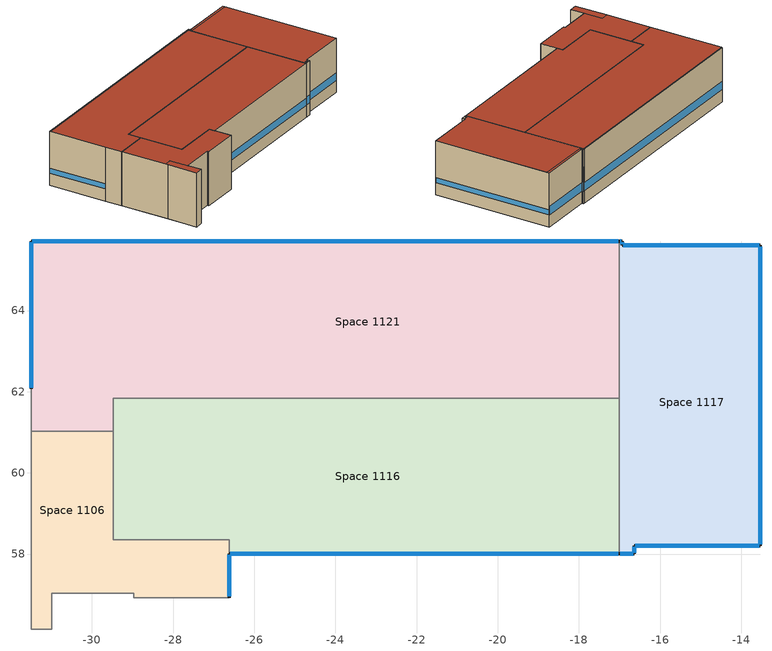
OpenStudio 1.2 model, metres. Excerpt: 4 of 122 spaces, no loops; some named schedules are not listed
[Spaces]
Space 1106
 floor ground: -28.97,57.13 -28.97,56.93 -28.97,57.04 -30.99,57.04 -30.99,56.15 -31.5,56.15 -31.5,57.13 z6.71; -29.48,61.03 -29.48,58.36 -29.39,58.36 -29.39,58.31 -28.97,58.31 -28.97,57.13 -31.5,57.13 -31.5,61.03 z6.71; -26.62,58.36 -26.62,57.96 -28.97,57.96 -28.97,58.31 -29.39,58.31 -29.39,58.36 z6.71; -26.62,57.96 -26.62,56.93 -28.97,56.93 -28.97,57.96 z6.71
 wall outside: -26.62,56.93 -26.62,58 z6.71:10.06
 wall to Space 1098: -31.5,56.15 -30.99,56.15 -30.99,57.04 -28.97,57.04 -28.97,56.93 z6.71:10.06
 wall to Space 1105: -31.5,58.01 -31.5,56.15 z6.71:10.06
 wall to Space 1118: -31.5,61.03 -31.5,58.01 z6.71:10.06
 wall to Space 1121: -29.48,61.03 -31.5,61.03 z6.71:10.06
 wall to Space 1116: -26.62,58 -26.62,58.36 -29.48,58.36 -29.48,61.03 z6.71:10.06
 wall to Space 1100: -28.97,56.93 -26.62,56.93 z6.71:10.06
 window: -26.62,56.95 -26.62,57.98 z7.47:7.78
 roof outside: -30.99,56.15 -30.99,57.04 -30.99,58.2 -31.5,58.2 -31.5,56.15 z10.06; -26.62,56.93 -26.62,58.36 -29.48,58.36 -29.48,61.03 -31.5,61.03 -31.5,58.2 -30.99,58.2 -30.99,57.04 -28.97,57.04 -28.97,56.98 -28.97,56.93 z10.06
Space 1116
 floor ground: -17.01,61.83 -17.01,58 -26.62,58 -26.62,58.36 -29.39,58.36 -29.39,61.83 z6.71; -29.48,61.83 -29.39,61.83 -29.39,58.36 -29.48,58.36 z6.71
 wall outside: -26.62,58 -17.01,58 z6.71:10.06
 wall to Space 1121: -17.01,61.83 -29.48,61.83 -29.48,61.03 z6.71:10.06
 wall to Space 1117: -17.01,58 -17.01,61.83 z6.71:10.06
 window: -26.6,58 -17.03,58 z7.47:7.9
 roof outside: -17.01,58 -17.01,61.83 -29.48,61.83 -29.48,58.36 -26.62,58.36 -26.62,58 z10.06
Space 1117
 floor ground: -16.93,65.62 -16.93,65.61 -16.91,65.61 -16.91,58 -17.01,58 -17.01,65.62 z6.71; -13.53,65.61 -13.53,65.42 -16.91,65.42 -16.91,65.61 z6.71; -13.53,65.42 -13.53,58.2 -16.63,58.2 -16.63,58.06 -16.91,58.06 -16.91,65.42 z6.71
 wall outside: -17.01,58 -16.63,58 -16.63,58.2 -13.53,58.2 -13.53,65.61 -16.93,65.61 -16.93,65.71 -17.01,65.71 z6.71:10.06
 wall to Space 1121: -17.01,65.71 -17.01,61.83 z6.71:10.06
 window: -16.96,65.71 -16.98,65.71 z7.47:8.94; -13.55,65.61 -16.9,65.61 z7.47:7.98; -16.98,58 -16.66,58 z7.47:7.97; -16.61,58.2 -13.55,58.2 z7.47:7.91; -13.53,58.24 -13.53,65.57 z7.47:7.77; -16.93,65.63 -16.93,65.69 z7.47:8.04; -16.63,58.03 -16.63,58.18 z7.47:7.87
 roof outside: -13.53,65.47 -13.53,65.61 -16.93,65.61 -16.93,65.47 z10.06; -16.9,58 -16.9,58.16 -16.63,58.16 -16.63,58.2 -13.53,58.2 -13.53,65.47 -16.93,65.47 -16.93,65.67 -17.01,65.67 -17.01,58 z10.06
Space 1121
 floor ground: -17.01,65.62 -17.01,61.83 -29.39,61.83 -29.39,65.62 z6.71; -29.39,65.62 -29.39,61.83 -29.48,61.83 -29.48,61.03 -31.5,61.03 -31.5,62.03 -31.5,65.62 z6.71; -17.01,65.71 -17.01,65.62 -31.5,65.62 -31.5,64.21 -31.5,65.71 z6.71
 wall outside: -17.01,65.71 -31.5,65.71 -31.5,62.08 z6.71:10.06
 wall to Space 1118: -31.5,62.08 -31.5,61.03 z6.71:10.06
 window: -17.03,65.71 -31.47,65.71 z7.47:7.97; -31.5,65.69 -31.5,62.1 z7.47:7.77
 roof outside: -17.01,65.67 -17.01,65.71 -31.5,65.71 -31.5,65.67 z10.06; -29.48,61.03 -29.48,61.83 -17.01,61.83 -17.01,65.67 -31.5,65.67 -31.5,61.03 z10.06
[Site]
Site 1: Latitude {deg}=44.12; Longitude {deg}=-77.53; Time Zone {hr}=-5; Elevation {m}=86
[SizingPeriod:DesignDay] Barometric Pressure {Pa}=100296; Sky Clearness=0; Rain Indicator=0; Snow Indicator=0; Day of Month=21; Daylight Saving Time Indicator=0; Dry-Bulb Temperature Range Modifier Type=DefaultMultipliers
Name | Maximum Dry-Bulb Temperature {C} | Daily Dry-Bulb Temperature Range {deltaC} | Humidity Indicating Conditions at Maximum Dry-Bulb {BasedOnField A3} | Wind Speed {m/s} | Wind Direction {deg} | Month | Day Type | Humidity Indicating Type | Solar Model Indicator | ASHRAE Taub | ASHRAE Taud
Trenton Ann Clg .4% Condns DB=>MWB | 29.2 | 9.9 | 22.1 | 5.1 | 220 | 7 | SummerDesignDay | Wetbulb | ASHRAETau | 0.459 | 2.014
Trenton Ann Hum_n 99.6% Condns DP=>MCDB | -21 | 0 | -27.1 | 2.9 | 50 | 1 | WinterDesignDay | Dewpoint | ASHRAEClearSky
Trenton Ann Clg .4% Condns DP=>MDB | 26 | 9.9 | 22.2 | 5.1 | 220 | 7 | SummerDesignDay | Dewpoint | ASHRAETau | 0.459 | 2.014
Trenton Ann Htg Wind 99.6% Condns WS=>MCDB | -3.4 | 0 | -3.4 | 13.4 | 50 | 1 | WinterDesignDay | Wetbulb | ASHRAEClearSky
[Building]
Secondary School: North Axis {deg}=-0; Space Type=NECB-Classroom/lecture/training; Default Construction Set=vintage 3 Set; Default Schedule Set=NECB-D
[Construction]
000_ExtSlabCarpet_4in_ClimateZone 1-8: MAT-CC05 4 HW CONCRETE, CP02 CARPET PAD
000_Exterior Door: 000_F08 Metal surface, 000_I01 25mm insulation board
000_Exterior Window: 000_Clear 3mm, 000_Air 13mm, 000_Clear 3mm
000_Interior Ceiling: 000_M11 100mm lightweight concrete, 000_F05 Ceiling air space resistance, 000_F16 Acoustic tile
000_Interior Door; 000_Interior Partition: 000_G05 25mm wood
000_Interior Floor: 000_F16 Acoustic tile, 000_F05 Ceiling air space resistance, 000_M11 100mm lightweight concrete
000_Interior Wall: 000_G01a 19mm gypsum board, 000_F04 Wall air space resistance, 000_G01a 19mm gypsum board
000_Interior Window: 000_Clear 3mm
MNECB Ref Underground Floor 6.136: MNECB Ref Polystyrene 25mm, MNECB Ref concrete 100mm
MNECB Ref Underground Wall 9.659: MNECB Ref Polystyrene 44mm, MNECB Ref concrete 100mm
Vintage 4 Ref Deck Roof RSI 0.7: MNECB Ref Gravel 50mm, MNECB Built-up Roof 9.5mm, MNECB Ref Metal, 000 G05 25mm wood
Vintage 3 Ref Deck Roof RSI 0.7: MNECB Ref Gravel 50mm, MNECB Built-up Roof 9.5mm, MNECB Ref Metal, 000 I01 25mm insulation board, 000 G05 25mm wood 1
Vintage 4 Concrete Wall RSI 0.88: MNECB Ref Brick 100mm, MNECB Ref Airspace 25mm, 000 G05 25mm wood, Mass NonRes Wall Insulation-0.93, 000_G01a 19mm gypsum board
Vintage 3 Concrete Wall RSI 1.4: MNECB Ref Brick 100mm, MNECB Ref Airspace 25mm, 000 G05 25mm wood, Mass NonRes Wall Insulation-1.41, 000_G01a 19mm gypsum board
Vintage 4 U=4.0: Vintage 4 Window
Vintage 3 U=4.0 1: Vintage 3 Window
[DefaultConstructionSet] Interior Partition Construction=000_Interior Partition
Name | Default Exterior Surface Constructions | Default Interior Surface Constructions | Default Ground Contact Surface Constructions | Default Exterior SubSurface Constructions | Default Interior SubSurface Constructions
vintage 4 Set | ASHRAE_90.1-2004_ClimateZone 5-6 (s_scho)_Exterior_DefSurfCons 2 | 000_Interior_DefSurfCons 8 | 000_Ground_DefSurfCons 8 | ASHRAE_90.1-2004_ClimateZone 5-6 (s_scho)_Exterior_DefSubCons 2 | 000_Interior_DefSubCons 8
vintage 3 Set | ASHRAE_90.1-2004_ClimateZone 5-6 (s_scho)_Exterior_DefSurfCons 3 | 000_Interior_DefSurfCons 9 | 000_Ground_DefSurfCons 9 | ASHRAE_90.1-2004_ClimateZone 5-6 (s_scho)_Exterior_DefSubCons 3 | 000_Interior_DefSubCons 9
[DefaultSubSurfaceConstructions] Tubular Daylight Dome Construction=000_Interior Window; Tubular Daylight Diffuser Construction=000_Interior Window
Name | Fixed Window Construction | Operable Window Construction | Door Construction | Glass Door Construction | Skylight Construction
ASHRAE_90.1-2004_ClimateZone 5-6 (s_scho)_Exterior_DefSubCons 2 | Vintage 4 U=4.0 | Vintage 4 U=4.0 | 000_Exterior Door | Vintage 4 U=4.0 | Vintage 4 U=4.0
000_Interior_DefSubCons 8; 000_Interior_DefSubCons 9 | 000_Interior Window | 000_Interior Window | 000_Interior Door | 000_Exterior Window | 000_Exterior Window
ASHRAE_90.1-2004_ClimateZone 5-6 (s_scho)_Exterior_DefSubCons 3 | Vintage 3 U=4.0 1 | Vintage 3 U=4.0 1 | 000_Exterior Door | Vintage 4 U=4.0 | Vintage 4 U=4.0
[DefaultSurfaceConstructions]
Name | Floor Construction | Wall Construction | Roof Ceiling Construction
ASHRAE_90.1-2004_ClimateZone 5-6 (s_scho)_Exterior_DefSurfCons 2 | 000_ExtSlabCarpet_4in_ClimateZone 1-8 | Vintage 4 Concrete Wall RSI 0.88 | Vintage 4 Ref Deck Roof RSI 0.7
000_Interior_DefSurfCons 8; 000_Interior_DefSurfCons 9 | 000_Interior Floor | 000_Interior Wall | 000_Interior Ceiling
000_Ground_DefSurfCons 8; 000_Ground_DefSurfCons 9 | MNECB Ref Underground Floor 6.136 | MNECB Ref Underground Wall 9.659 | 000_ExtSlabCarpet_4in_ClimateZone 1-8
ASHRAE_90.1-2004_ClimateZone 5-6 (s_scho)_Exterior_DefSurfCons 3 | 000_ExtSlabCarpet_4in_ClimateZone 1-8 | Vintage 3 Concrete Wall RSI 1.4 | Vintage 3 Ref Deck Roof RSI 0.7
[Material]
Name | Roughness | Thickness | Conductivity | Density | Specific Heat | Thermal Absorptance | Solar Absorptance | Visible Absorptance
000_F08 Metal surface | Smooth | 0.0008 | 45.28 | 7824 | 500
000_F16 Acoustic tile | MediumSmooth | 0.0191 | 0.06 | 368 | 590
000_G01a 19mm gypsum board | MediumSmooth | 0.019 | 0.16 | 800 | 1090
000_G05 25mm wood; 000 G05 25mm wood; 000 G05 25mm wood 1 | MediumSmooth | 0.0254 | 0.15 | 608 | 1630
000_I01 25mm insulation board; 000 I01 25mm insulation board | MediumRough | 0.0254 | 0.03 | 43 | 1210
000_M11 100mm lightweight concrete | MediumRough | 0.1016 | 0.53 | 1280 | 840
MAT-CC05 4 HW CONCRETE | Rough | 0.1016 | 1.311 | 2240 | 836.8 | 0.9 | 0.7 | 0.7
Mass NonRes Wall Insulation-0.93 | MediumRough | 0.0248085 | 0.049 | 265 | 836.8 | 0.9 | 0.7 | 0.7
Mass NonRes Wall Insulation-1.41 | MediumRough | 0.0484269 | 0.049 | 265 | 836.8 | 0.9 | 0.7 | 0.7
MNECB Built-up Roof 9.5mm | VeryRough | 0.0095 | 0.1634 | 1121.29 | 1465.048 | 0.9 | 0.7 | 0.7
MNECB Ref Gravel 50mm | VeryRough | 0.0508 | 1.80282 | 1601.794 | 837.17 | 0.9 | 0.7 | 0.7
MNECB Ref Polystyrene 25mm | MediumRough | 0.02487 | 0.02885 | 28.832 | 1213.897
MNECB Ref Polystyrene 44mm | MediumRough | 0.04398 | 0.02885 | 28.832 | 1213.897
MNECB Ref concrete 100mm | MediumRough | 0.1016 | 1.80282 | 2242.512 | 837.17
MNECB Ref Metal | Smooth | 0.0015 | 62.7066 | 7832.773 | 502.302 | 0.9 | 0.2 | 0.2
MNECB Ref Brick 100mm | MediumRough | 0.1016 | 1.311 | 2082.332 | 795.312
[Material:AirGap]
Name | Thermal Resistance
000_F04 Wall air space resistance | 0.15
000_F05 Ceiling air space resistance | 0.18
MNECB Ref Airspace 25mm | 0.1717
[Material:NoMass]
CP02 CARPET PAD: Roughness=VeryRough; Thermal Resistance=0.2165; Thermal Absorptance=0.9; Solar Absorptance=0.7; Visible Absorptance=0.8
[WindowMaterial:Gas]
000_Air 13mm: Gas Type=Air; Thickness=0.0127
[WindowMaterial:Glazing]
000_Clear 3mm: Optical Data Type=SpectralAverage; Thickness=0.003; Solar Transmittance at Normal Incidence=0.837; Front Side Solar Reflectance at Normal Incidence=0.075; Back Side Solar Reflectance at Normal Incidence=0.075; Visible Transmittance at Normal Incidence=0.898; Front Side Visible Reflectance at Normal Incidence=0.081; Back Side Visible Reflectance at Normal Incidence=0.081; Infrared Transmittance at Normal Incidence=0; Front Side Infrared Hemispherical Emissivity=0.84; Back Side Infrared Hemispherical Emissivity=0.84; Conductivity=0.9
[WindowMaterial:SimpleGlazingSystem] U-Factor {W/m2-K}=4; Solar Heat Gain Coefficient=0.5; Visible Transmittance=0.21
Vintage 4 Window; Vintage 3 Window
[DefaultScheduleSet] People Activity Level Schedule=SecondarySchool_Activity
Name | Hours of Operation Schedule | Number of People Schedule | Lighting Schedule | Electric Equipment Schedule | Hot Water Equipment Schedule | Other Equipment Schedule
NECB-D | NECB-D-Fan | NECB-D-Occ | NECB-D-Ltg | NECB-D-Equ | NECB-D-HW | NECB-D-Proc
NECB-A | NECB-A-Fan | NECB-A-Occ | NECB-A-Ltg | NECB-A-Equ | NECB-A-HW | NECB-A-Proc
[DesignSpecification:OutdoorAir]
Name | Outdoor Air Flow per Person {m3/s-person} | Outdoor Air Flow per Floor Area {m3/s-m2}
NECB-Classroom/lecture/training-D-oa | 0 | 0.00278292
NECB-Corr. < 2.4m wide-*-oa |  | 0.000304977
NECB-Office - enclosed-A-oa |  | 0.000432051
[ElectricEquipment]
Name | Electric Equipment Definition | Space or SpaceType
NECB-Classroom/lecture/training-sched-D-elec | NECB-Classroom/lecture/training-sched-D-elec_def | NECB-Classroom/lecture/training
NECB-Corr. < 2.4m wide-sched-*-elec | NECB-Corr. < 2.4m wide-sched-*-elec_def | NECB-Corr. < 2.4m wide
NECB-Office - enclosed-sched-A-elec | NECB-Office - enclosed-sched-A-elec_def | NECB-Office - enclosed
[ElectricEquipment:Definition] Design Level Calculation Method=Watts/Area
Name | Watts per Space Floor Area {W/m2}
NECB-Classroom/lecture/training-sched-D-elec_def | 5
NECB-Corr. < 2.4m wide-sched-*-elec_def | 0
NECB-Office - enclosed-sched-A-elec_def | 7.5
[Lights]
Name | Lights Definition | Space or SpaceType
NECB-Classroom/lecture/training-sched-D-lights | NECB-Classroom/lecture/training-sched-D-lights_def | NECB-Classroom/lecture/training
NECB-Corr. < 2.4m wide-sched-*-lights | NECB-Corr. < 2.4m wide-sched-*-lights_def | NECB-Corr. < 2.4m wide
NECB-Office - enclosed-sched-A-lights | NECB-Office - enclosed-sched-A-lights_def | NECB-Office - enclosed
[Lights:Definition] Design Level Calculation Method=Watts/Area
Name | Watts per Space Floor Area {W/m2}
NECB-Classroom/lecture/training-sched-D-lights_def | 13.3
NECB-Corr. < 2.4m wide-sched-*-lights_def | 8.4
NECB-Office - enclosed-sched-A-lights_def | 11.9
[People]
Name | People Definition | Space or SpaceType
NECB-Classroom/lecture/training-sched-D-people | NECB-Classroom/lecture/training-sched-D-people_def | NECB-Classroom/lecture/training
NECB-Corr. < 2.4m wide-sched-*-people | NECB-Corr. < 2.4m wide-sched-*-people_def | NECB-Corr. < 2.4m wide
NECB-Office - enclosed-sched-A-people | NECB-Office - enclosed-sched-A-people_def | NECB-Office - enclosed
[People:Definition] Number of People Calculation Method=Area/Person; Fraction Radiant=0.3
Name | Space Floor Area per Person {m2/person}
NECB-Classroom/lecture/training-sched-D-people_def | 7.5
NECB-Corr. < 2.4m wide-sched-*-people_def | 100
NECB-Office - enclosed-sched-A-people_def | 20
[SpaceInfiltration:DesignFlowRate] Schedule=Always_On; Design Flow Rate Calculation Method=Flow/ExteriorWallArea; Design Flow Rate {m3/s}=0; Flow per Exterior Surface Area {m3/s-m2}=0.0005
Name | Space or SpaceType
Space Infiltration Design Flow Rate 1 | NECB-Classroom/lecture/training
Space Infiltration Design Flow Rate 3 | NECB-Corr. < 2.4m wide
Space Infiltration Design Flow Rate 6 | NECB-Office - enclosed
[SpaceType] Default Construction Set=vintage 3 Set
Name | Default Schedule Set | Design Specification Outdoor Air Object
NECB-Classroom/lecture/training | NECB-D | NECB-Classroom/lecture/training-D-oa
NECB-Corr. < 2.4m wide | NECB-D | NECB-Corr. < 2.4m wide-*-oa
NECB-Office - enclosed | NECB-A | NECB-Office - enclosed-A-oa
[ThermostatSetpoint:DualSetpoint]
SecondarySchool_Thermostat: Heating Setpoint Temperature Schedule=NECB-D-Htg 1; Cooling Setpoint Temperature Schedule=NECB-D-Clg
[BuildingStory]
Building Story 3: Default Construction Set=vintage 3 Set; Default Schedule Set=NECB-D
[Space] Default Construction Set=vintage 4 Set; Building Story=Building Story 3
Name | Space Type | Thermal Zone
Space 1106 | NECB-Corr. < 2.4m wide | Second- East Entrance Zone
Space 1116; Space 1121 | NECB-Office - enclosed | Second- Northeast Office Zone
Space 1117 | NECB-Classroom/lecture/training | Second- Northeast Classroom Zone
[ThermalZone] Thermostat=SecondarySchool_Thermostat; Use Ideal Air Loads=No
Second- Northeast Office Zone; Second- Northeast Classroom Zone; Second- East Entrance Zone
[HotWaterEquipment]
Name | Hot Water Equipment Definition | Space or SpaceType
NECB-Classroom/lecture/training-sched-D-hw | NECB-Classroom/lecture/training-sched-D-hw_def | NECB-Classroom/lecture/training
NECB-Corr. < 2.4m wide-sched-*-hw | NECB-Corr. < 2.4m wide-sched-*-hw_def | NECB-Corr. < 2.4m wide
NECB-Office - enclosed-sched-A-hw | NECB-Office - enclosed-sched-A-hw_def | NECB-Office - enclosed
[HotWaterEquipment:Definition] Design Level Calculation Method=Watts/Area
Name | Watts per Space Floor Area {W/m2}
NECB-Classroom/lecture/training-sched-D-hw_def | 65
NECB-Corr. < 2.4m wide-sched-*-hw_def | 0
NECB-Office - enclosed-sched-A-hw_def | 90
[Schedule:Ruleset]
Always_On: Default Day Schedule=Always_On Default Schedule; Summer Design Day Schedule=Always_On Summer Design Day; Winter Design Day Schedule=Always_On Winter Design Day
SecondarySchool_Activity: Default Day Schedule=SecondarySchool_Activity Default Schedule; Summer Design Day Schedule=SecondarySchool_Activity Summer Design Day; Winter Design Day Schedule=SecondarySchool_Activity Winter Design Day
NECB-D-Fan: Default Day Schedule=Schedule Day 28
NECB-D-Occ: Default Day Schedule=Schedule Day 25
NECB-D-Ltg: Default Day Schedule=Schedule Day 26
NECB-D-Equ: Default Day Schedule=Schedule Day 27
NECB-D-HW: Default Day Schedule=Schedule Day 32
NECB-D-Proc: Default Day Schedule=Schedule Day 29
NECB-A-Fan: Default Day Schedule=Schedule Day 4
NECB-A-Occ: Default Day Schedule=Schedule Day 1
NECB-A-Ltg: Default Day Schedule=Schedule Day 2
NECB-A-Equ: Default Day Schedule=Schedule Day 3
NECB-A-HW: Default Day Schedule=Schedule Day 8
NECB-A-Proc: Default Day Schedule=Schedule Day 5
NECB-D-Clg: Default Day Schedule=Schedule Day 30
NECB-D-Htg 1: Default Day Schedule=Schedule Day 33
[Schedule:Day]
Always_On Default Schedule; Schedule Day 28; Schedule Day 25; Schedule Day 26; Schedule Day 27; Schedule Day 32; Schedule Day 29; Schedule Day 4; Schedule Day 1; Schedule Day 2; Schedule Day 3; Schedule Day 33: 24, 0, 0
Always_On Winter Design Day; Always_On Summer Design Day: 24, 0, 1
SecondarySchool_Activity Default Schedule: 7, 0, 71.4704, 24, 0, 71.4704
SecondarySchool_Activity Winter Design Day; SecondarySchool_Activity Summer Design Day: 24, 0, 120
Schedule Day 30: 7, 0, 32.6802, 17, 0, 23.0983, 24, 0, 32.5793
[Schedule:Rule] Date Specification Type=DateRange; Start Month=1; Start Day=1; End Month=12; End Day=31
Name | Schedule Ruleset | Rule Order | Day Schedule | Apply Sunday | Apply Monday | Apply Tuesday | Apply Wednesday | Apply Thursday | Apply Friday | Apply Saturday
Always_On Rule 1 | Always_On | 0 | Always_On Rule 1 Day Schedule | Yes | Yes | Yes | Yes | Yes | Yes | Yes
SecondarySchool_Activity Rule 1 | SecondarySchool_Activity | 0 | SecondarySchool_Activity Rule 1 Day Schedule | Yes | Yes | Yes | Yes | Yes | Yes | Yes
sunNECB-D-Fanrule | NECB-D-Fan | 0 | sunNECB-D-Fan 1 | Yes | No | No | No | No | No | No
satNECB-D-Fanrule | NECB-D-Fan | 1 | satNECB-D-Fan 1 | No | No | No | No | No | No | Yes
wkdNECB-D-Fan rule | NECB-D-Fan | 2 | wkdNECB-D-Fan 1 | No | Yes | Yes | Yes | Yes | Yes | No
sunNECB-D-Occrule | NECB-D-Occ | 0 | sunNECB-D-Occ 1 | Yes | No | No | No | No | No | No
satNECB-D-Occrule | NECB-D-Occ | 1 | satNECB-D-Occ 1 | No | No | No | No | No | No | Yes
wkdNECB-D-Occ rule | NECB-D-Occ | 2 | wkdNECB-D-Occ 1 | No | Yes | Yes | Yes | Yes | Yes | No
sunNECB-D-Ltgrule | NECB-D-Ltg | 0 | sunNECB-D-Ltg 1 | Yes | No | No | No | No | No | No
satNECB-D-Ltgrule | NECB-D-Ltg | 1 | satNECB-D-Ltg 1 | No | No | No | No | No | No | Yes
wkdNECB-D-Ltg rule | NECB-D-Ltg | 2 | wkdNECB-D-Ltg 1 | No | Yes | Yes | Yes | Yes | Yes | No
sunNECB-D-Equrule | NECB-D-Equ | 0 | sunNECB-D-Equ 1 | Yes | No | No | No | No | No | No
satNECB-D-Equrule | NECB-D-Equ | 1 | satNECB-D-Equ 1 | No | No | No | No | No | No | Yes
wkdNECB-D-Equ rule | NECB-D-Equ | 2 | wkdNECB-D-Equ 1 | No | Yes | Yes | Yes | Yes | Yes | No
sunNECB-D-HWrule | NECB-D-HW | 0 | sunNECB-D-HW 1 | Yes | No | No | No | No | No | No
satNECB-D-HWrule | NECB-D-HW | 1 | satNECB-D-HW 1 | No | No | No | No | No | No | Yes
wkdNECB-D-HW rule | NECB-D-HW | 2 | wkdNECB-D-HW 1 | No | Yes | Yes | Yes | Yes | Yes | No
sunNECB-D-Procrule | NECB-D-Proc | 0 | sunNECB-D-Proc 1 | Yes | No | No | No | No | No | No
satNECB-D-Procrule | NECB-D-Proc | 1 | satNECB-D-Proc 1 | No | No | No | No | No | No | Yes
wkdNECB-D-Proc rule | NECB-D-Proc | 2 | wkdNECB-D-Proc 1 | No | Yes | Yes | Yes | Yes | Yes | No
sunNECB-A-Fanrule | NECB-A-Fan | 0 | sunNECB-A-Fan 1 | Yes | No | No | No | No | No | No
satNECB-A-Fanrule | NECB-A-Fan | 1 | satNECB-A-Fan 1 | No | No | No | No | No | No | Yes
wkdNECB-A-Fan rule | NECB-A-Fan | 2 | wkdNECB-A-Fan 1 | No | Yes | Yes | Yes | Yes | Yes | No
sunNECB-A-Occrule | NECB-A-Occ | 0 | sunNECB-A-Occ 1 | Yes | No | No | No | No | No | No
satNECB-A-Occrule | NECB-A-Occ | 1 | satNECB-A-Occ 1 | No | No | No | No | No | No | Yes
wkdNECB-A-Occ rule | NECB-A-Occ | 2 | wkdNECB-A-Occ 1 | No | Yes | Yes | Yes | Yes | Yes | No
sunNECB-A-Ltgrule | NECB-A-Ltg | 0 | sunNECB-A-Ltg 1 | Yes | No | No | No | No | No | No
satNECB-A-Ltgrule | NECB-A-Ltg | 1 | satNECB-A-Ltg 1 | No | No | No | No | No | No | Yes
wkdNECB-A-Ltg rule | NECB-A-Ltg | 2 | wkdNECB-A-Ltg 1 | No | Yes | Yes | Yes | Yes | Yes | No
sunNECB-A-Equrule | NECB-A-Equ | 0 | sunNECB-A-Equ 1 | Yes | No | No | No | No | No | No
satNECB-A-Equrule | NECB-A-Equ | 1 | satNECB-A-Equ 1 | No | No | No | No | No | No | Yes
sunNECB-D-Clgrule | NECB-D-Clg | 0 | sunNECB-D-Clg 1 | Yes | No | No | No | No | No | No
satNECB-D-Clgrule | NECB-D-Clg | 1 | satNECB-D-Clg 1 | No | No | No | No | No | No | Yes
wkdNECB-D-Clg rule | NECB-D-Clg | 2 | wkdNECB-D-Clg 1 | No | Yes | Yes | Yes | Yes | Yes | No
sunNECB-D-Htgrule 1 | NECB-D-Htg 1 | 0 | sunNECB-D-Htg 2 | Yes | No | No | No | No | No | No
satNECB-D-Htgrule 1 | NECB-D-Htg 1 | 1 | satNECB-D-Htg 2 | No | No | No | No | No | No | Yes
wkdNECB-D-Htg rule 1 | NECB-D-Htg 1 | 2 | wkdNECB-D-Htg 2 | No | Yes | Yes | Yes | Yes | Yes | No
